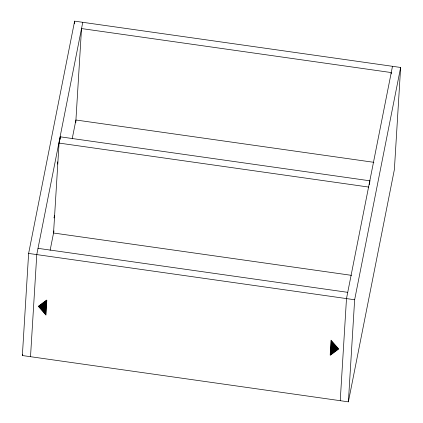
<?xml version="1.0" encoding="UTF-8"?>
<svg xmlns="http://www.w3.org/2000/svg" width="423" height="423" viewBox="0 0 423 423"><rect width="100%" height="100%" fill="white"/><g stroke="black" fill="none" stroke-linecap="round" stroke-linejoin="round"><path stroke-width="0.63" d="M22.366 355.537L28.621 253.435L74.617 21.15L400.634 67.463L394.379 169.565L348.383 401.85L22.366 355.537L22.62 354.241M30.514 356.695L36.775 254.593L82.765 22.308M370.014 180.822L60.299 136.825L59.061 143.08L53.547 233.015L351.502 275.347M60.135 139.453L60.299 136.825M74.453 23.783L74.617 21.15M75.754 122.755L81.528 28.563L391.249 72.56L391.169 73.877M340.235 400.692L346.49 298.596L392.486 66.305M348.383 401.85L354.643 299.748L400.634 67.463M50.12 250.31L53.975 230.863M72.201 138.802L75.923 120L373.879 162.326M369.274 184.576L369.892 181.451M59.061 143.08L368.777 187.077M38.012 248.343L347.732 292.341M28.621 253.435L354.643 299.748M331.024 340.187L338.707 348.98M330.992 340.7L338.416 349.197M330.96 341.208L338.13 349.414M330.929 341.715L337.845 349.631M330.897 342.223L337.554 349.842M330.865 342.736L337.268 350.059M330.834 343.243L336.983 350.276M330.802 343.751L336.692 350.493M330.775 344.259L336.407 350.709M330.744 344.771L336.121 350.926M330.712 345.279L335.83 351.138M330.68 345.787L335.545 351.354M330.649 346.294L335.259 351.571M330.617 346.807L334.968 351.788M330.585 347.315L334.683 352.005M330.553 347.822L334.397 352.222M330.522 348.33L334.107 352.433M330.49 348.843L333.821 352.65M330.458 349.35L333.536 352.867M330.432 349.858L333.245 353.083M330.4 350.366L332.959 353.3M330.368 350.879L332.674 353.517M330.337 351.386L332.383 353.728M330.305 351.894L332.097 353.945M330.273 352.401L331.812 354.162M330.241 352.914L331.521 354.379M330.21 353.422L331.235 354.596M330.178 353.929L330.95 354.812M330.146 354.442L330.659 355.024M330.12 354.95L330.374 355.241M46.63 300.044L46.89 300.341M46.345 300.261L46.858 300.848M46.059 300.478L46.826 301.356M45.769 300.695L46.794 301.863M45.483 300.906L46.763 302.376M45.198 301.123L46.731 302.884M44.907 301.34L46.699 303.391M44.621 301.557L46.667 303.899M44.336 301.773L46.641 304.412M44.045 301.99L46.609 304.92M43.759 302.202L46.578 305.427M43.474 302.419L46.546 305.935M43.183 302.635L46.514 306.448M42.897 302.852L46.482 306.955M42.612 303.069L46.451 307.463M42.321 303.286L46.419 307.97M42.036 303.497L46.387 308.483M41.75 303.714L46.356 308.991M41.459 303.931L46.329 309.499M41.174 304.148L46.297 310.006M40.888 304.364L46.266 310.519M40.597 304.581L46.234 311.027M40.312 304.793L46.202 311.534M40.026 305.009L46.17 312.047M39.736 305.226L46.139 312.555M39.45 305.443L46.107 313.062M39.165 305.66L46.075 313.57M38.874 305.877L46.044 314.083M38.588 306.088L46.017 314.59M38.303 306.305L45.985 315.098M54.086 217.861C54.318 218.474 54.794 212.637 54.086 217.861M57.391 163.955C57.623 164.573 58.099 158.736 57.391 163.955"/></g></svg>
